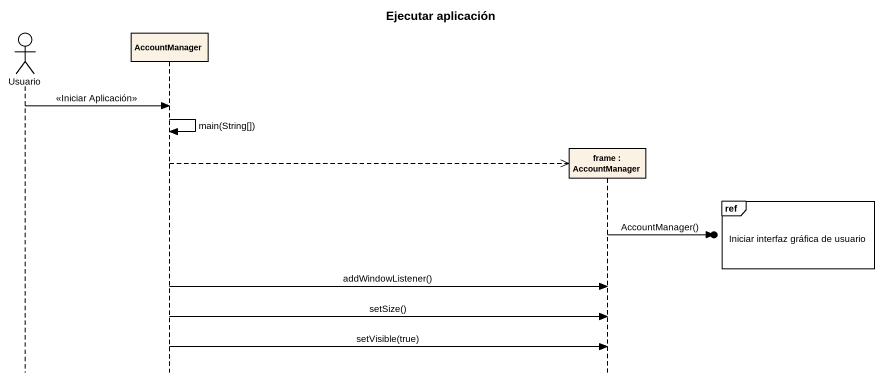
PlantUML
@startuml
title Ejecutar aplicación
hide footbox
actor Usuario
participant AccountManager
participant "frame : AccountManager" as frame_

Usuario -> AccountManager : <<Iniciar Aplicación>>
AccountManager -> AccountManager : main(String[])
AccountManager -->> frame_ **
ref over frame_ : Iniciar interfaz gráfica de usuario
frame_ ->o] : AccountManager()
AccountManager -> frame_ : addWindowListener()
AccountManager -> frame_ : setSize()
AccountManager -> frame_ : setVisible(true)
@enduml
